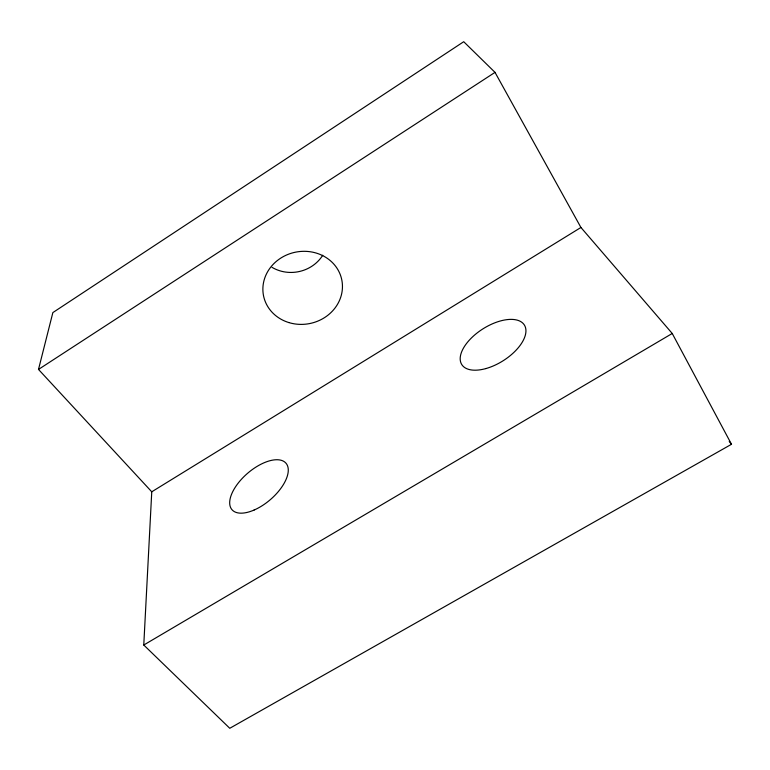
<?xml version="1.0" encoding="UTF-8"?>
<svg xmlns="http://www.w3.org/2000/svg" width="770" height="770" viewBox="0 0 770 770"><rect width="100%" height="100%" fill="white"/><g stroke="black" fill="none" stroke-linecap="round" stroke-linejoin="round"><path stroke-width="1.16" d="M143.769 645.019L151.757 491.799L38.5 369.427L52.861 312.591L463.723 41.715L495.014 72.37L580.926 227.477L672.239 333.477L731.5 444.28L229.768 728.285L143.769 645.019L672.239 333.477M38.5 369.427L495.014 72.37M151.757 491.799L580.926 227.477M729.238 441.48L731.5 444.28M322.745 255.255A36.113 33.726 -10.8 0 1 272.041 267.354M288.856 322.572A39.934 36.392 -11.7 0 0 341.89 280.376A39.934 36.392 -11.7 0 0 277.239 260.626A39.934 36.392 -11.7 0 0 288.856 322.572M254.119 510.029A35.622 17.402 -40.7 0 0 286.421 463.761A35.622 17.402 -40.7 0 0 236.39 485.552A35.622 17.402 -40.7 0 0 254.119 510.029M485.851 368.58A37.027 18.875 -32.3 0 0 524.437 325.132A37.027 18.875 -32.3 0 0 468.892 340.629A37.027 18.875 -32.3 0 0 485.851 368.58"/></g></svg>
